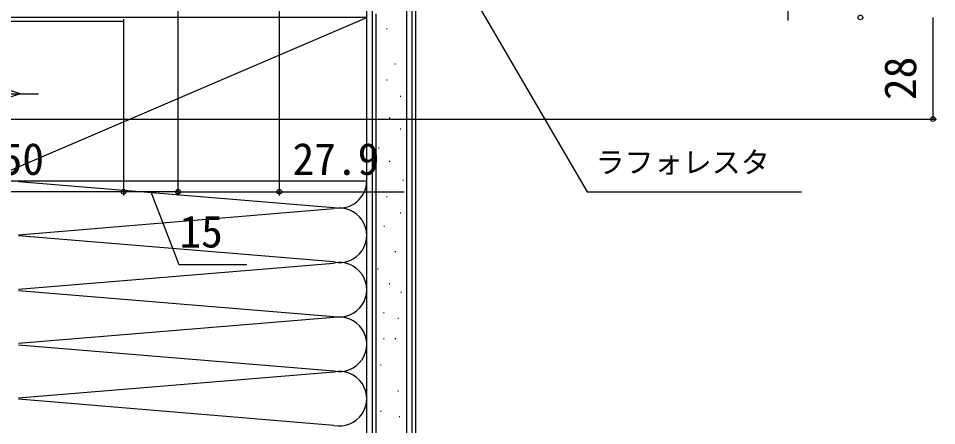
# Model space of a CAD drawing. Units: millimetres, scale not verified. Extents: x -525 to 525, y -783 to 778.
# Drawn here: x -327 to -74, y -67.1 to 45 of the extents above; entities that cross this region are included whole.
import ezdxf
from ezdxf.enums import TextEntityAlignment as Align

# ---------------------------------------------------------------- set-up
doc = ezdxf.new("R2010")
doc.units = ezdxf.units.MM
doc.header["$LTSCALE"] = 4
for name, color, linetype in [('0-6_YKK_13', 4, 'Continuous'), ('0-8_YKK_D', 6, 'Continuous'), ('0-A_YSS_K', 3, 'Continuous'), ('0-B_YSS_KE', 3, 'Continuous')]:
    doc.layers.add(name, color=color, linetype=linetype)
doc.styles.add('ＭＳ ゴシック', font='')
doc.styles.get('ＭＳ ゴシック').set_extended_font_data('MS Gothic')

msp = doc.modelspace()

# ---------------------------------------------------------------- linework, layer by layer
at = {"layer": '0-6_YKK_13'}
for p, q in [((-326.4, 24.3), (-331.316, 25.85)), ((-356.4, 24.3), (-321.4, 24.3)), ((-326.4, 24.3), (-331.316, 22.75))]:
    msp.add_line(p, q, dxfattribs=at)
at = {"layer": '0-8_YKK_D'}
for p, q in [((-255.1, 76.8), (-255.1, -3.7)), ((-283, 72.3), (-283, -3.7)), ((-283, 72.3), (-283, -3.7)), ((-115, 72.8), (-115, 44.473)), ((-298, 44.8), (-298, -3.7)), ((-298, 44.8), (-298, -3.7)), ((-75, 17.3), (-75, 45.3)), ((-347.501, 17.3), (-74, 17.3)), ((-298, -2.7), (-348, -2.7)), ((-283, -2.7), (-298, -2.7))]:
    msp.add_line(p, q, dxfattribs=at)
for points in [[(-207.93, 61.809), (-206.644, 59.607), (-170.26, -2.7), (-111.203, -2.7)], [(-290.5, -2.7), (-282.774, -22.7), (-264.046, -22.7)], [(-283, -2.7), (-255.1, -2.7), (-220.664, -2.7)]]:
    msp.add_lwpolyline(points, dxfattribs=at)
for centre in [(-95, 45.3), (-75, 17.3), (-298, -2.7), (-298, -2.7), (-283, -2.7), (-283, -2.7), (-255.1, -2.7)]:
    msp.add_circle(centre, 0.637, dxfattribs=at)
at = {"layer": '0-A_YSS_K'}
for p, q in [((-229.5, 55.3), (-229.5, -89.7)), ((-220, 55.3), (-220, -89.7)), ((-217.5, -89.7), (-217.5, 55.3)), ((-217.5, -89.7), (-217.5, 55.3)), ((-336, 0.3), (-231, 45.3)), ((-225.531, 42.256), (-225.331, 42.256)), ((-228.515, 37.034), (-228.315, 37.034)), ((-223.293, 32.558), (-223.093, 32.558)), ((-225.531, 28.082), (-225.331, 28.082)), ((-221.801, 23.606), (-221.601, 23.606)), ((-228.515, 20.622), (-228.315, 20.622)), ((-224.785, 17.638), (-224.585, 17.638)), ((-221.801, 14.654), (-221.601, 14.654)), ((-227.769, 9.432), (-227.569, 9.432)), ((-224.785, 5.703), (-224.585, 5.703)), ((-326.968, 0.142), (-240.032, -7.042)), ((-231, -63.423), (-231, 0.3)), ((-221.055, 0.481), (-220.855, 0.481)), ((-225.531, -3.995), (-225.331, -3.995)), ((-326.968, -14.542), (-240.032, -7.358)), ((-221.801, -8.471), (-221.601, -8.471)), ((-226.277, -12.201), (-226.077, -12.201)), ((-240.032, -22.042), (-326.968, -14.858)), ((-223.217, -19.132), (-223.017, -19.132)), ((-326.968, -29.542), (-240.032, -22.358)), ((-228.019, -23.934), (-227.819, -23.934)), ((-326.968, -29.858), (-240.032, -37.042)), ((-224.818, -27.935), (-224.618, -27.935)), ((-221.616, -30.336), (-221.416, -30.336)), ((-240.032, -37.358), (-326.968, -44.542)), ((-226.418, -35.939), (-226.218, -35.939)), ((-222.417, -37.539), (-222.217, -37.539)), ((-326.968, -44.858), (-240.032, -52.042)), ((-226.418, -43.141), (-226.218, -43.141)), ((-223.217, -43.141), (-223.017, -43.141)), ((-227.219, -50.344), (-227.019, -50.344)), ((-240.032, -52.358), (-326.968, -59.542)), ((-222.417, -57.547), (-222.217, -57.547)), ((-240.032, -67.042), (-326.968, -59.858)), ((-227.219, -63.149), (-227.019, -63.149)), ((-222.083, -64.573), (-221.883, -64.573))]:
    msp.add_line(p, q, dxfattribs=at)
for centre, end in [((-238.5, 0.3), 0), ((-238.5, -14.7), 101.78354), ((-238.5, -29.7), 101.78354), ((-238.5, -44.7), 101.78354), ((-238.5, -59.7), 101.78354)]:
    msp.add_arc(centre, 7.5, 258.21646, end, dxfattribs=at)
at = {"layer": '0-B_YSS_KE'}
for p, q in [((-231, -89.7), (-231, 55.3)), ((-218.5, -89.7), (-218.5, 55.3)), ((-228.5, 46.3), (-228.5, -89.7)), ((-336, 0.3), (-231, 0.3))]:
    msp.add_line(p, q, dxfattribs=at)
for points in [[(-347, -89.7), (-347, 44.3), (-298, 44.3)], [(-231, 0.3), (-231, 45.3), (-336, 45.3)]]:
    msp.add_lwpolyline(points, dxfattribs=at)

# ---------------------------------------------------------------- texts
at = {"layer": '0-8_YKK_D', "style": 'ＭＳ ゴシック'}
msp.add_text('28', height=8.798, rotation=90, dxfattribs=at).set_placement((-77, 22.539), align=Align.BOTTOM_LEFT)
for s, height, p in [('50', 8.798, (-331.864, -0.7)), ('27.9', 8.798, (-251.436, -0.7)), ('ラフォレスタ', 5.865, (-167.961, 0.716)), ('15', 8.798, (-282.615, -20.7))]:
    msp.add_text(s, height=height, dxfattribs=at).set_placement(p, align=Align.BOTTOM_LEFT)

doc.saveas('drawing.dxf')
